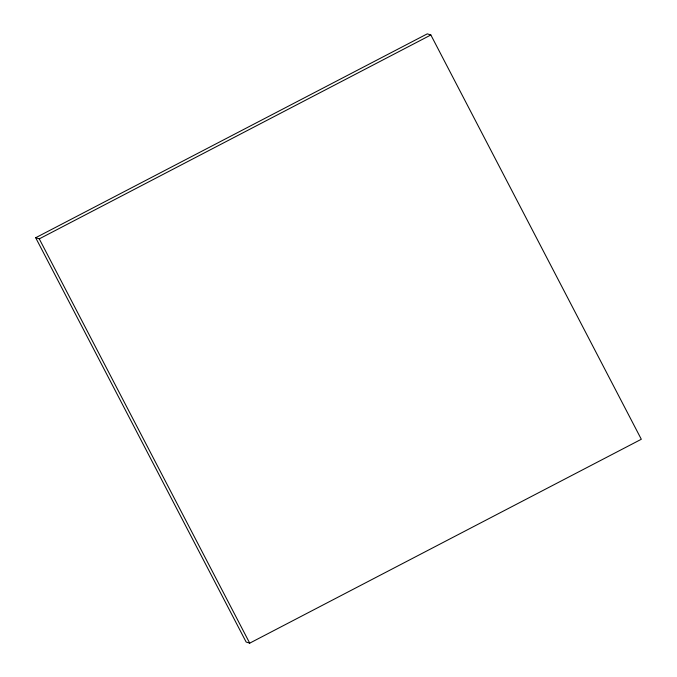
<?xml version="1.0" encoding="UTF-8"?>
<svg xmlns="http://www.w3.org/2000/svg" width="677" height="677" viewBox="0 0 677 677"><rect width="100%" height="100%" fill="white"/><g stroke="black" fill="none" stroke-linecap="round" stroke-linejoin="round"><path stroke-width="1.02" d="M35.686 237.737L427.28 33.85L430.86 34.976L641.314 439.263L249.72 643.15L246.14 642.024L35.686 237.737L39.266 238.863L249.72 643.15M39.266 238.863L430.86 34.976"/></g></svg>
